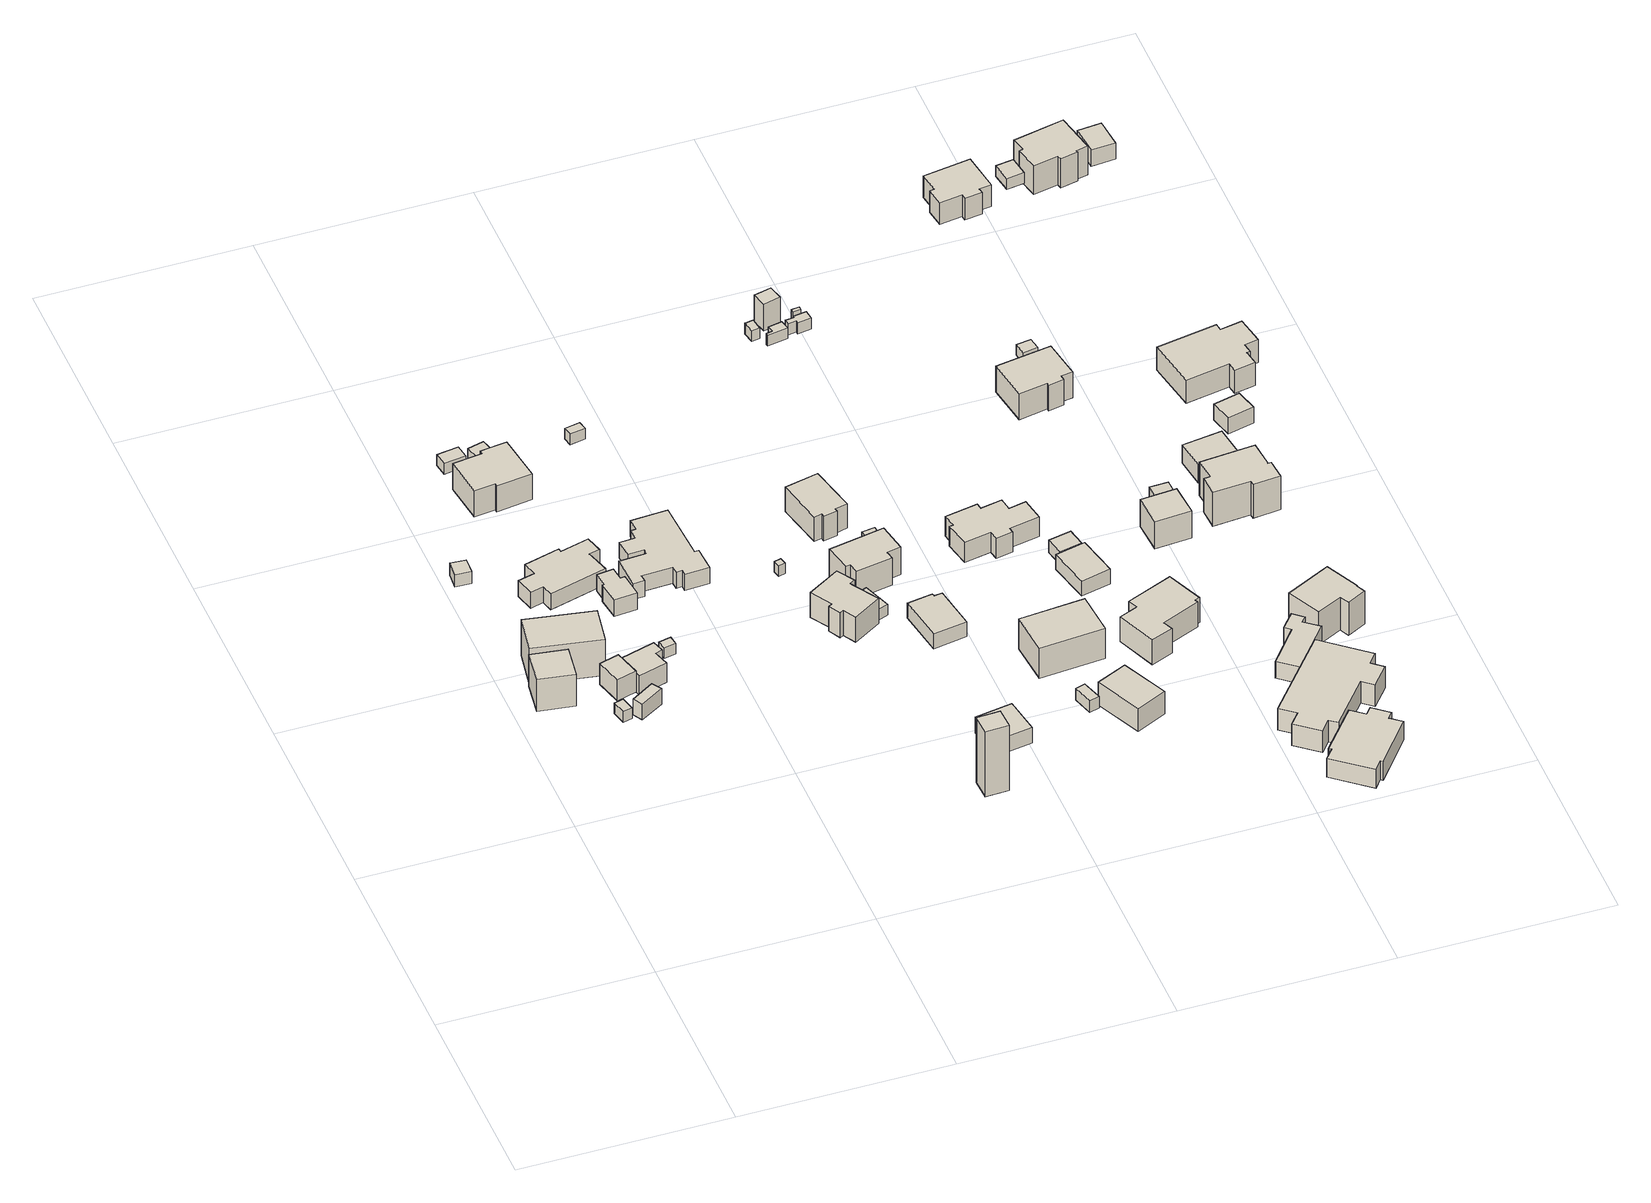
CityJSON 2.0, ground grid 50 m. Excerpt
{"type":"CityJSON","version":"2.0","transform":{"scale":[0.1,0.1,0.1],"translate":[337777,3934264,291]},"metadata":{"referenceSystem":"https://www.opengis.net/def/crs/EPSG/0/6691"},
"CityObjects":{
"building1":{"type":"Building","attributes":{"usage":"411","measuredHeight":9.9,"storeysAboveGround":2,"BuildingIDAttribute.prefecture":"14","BuildingIDAttribute.city":"14151","BuildingDetailAttribute.totalFloorArea":99.62,"BuildingDetailAttribute.buildingFootprintArea":49.81,"BuildingDetailAttribute.buildingStructureType":"601","BuildingDetailAttribute.buildingStructureOrgType":"1","BuildingDetailAttribute.orgUsage":"10","BuildingDetailAttribute.surveyYear":2015,"BuildingLandSlideRiskAttribute.description":"1","BuildingLandSlideRiskAttribute.areaType":"1"},"geometry":[{"type":"Solid","lod":"1","boundaries":[[[[0,1,2,3]],[[2,4,5,3]],[[1,6,4,2]],[[0,7,6,1]],[[3,5,7,0]],[[4,6,7,5]]]]}]},
"building2":{"type":"Building","attributes":{"usage":"411","measuredHeight":3.6,"storeysAboveGround":1,"BuildingIDAttribute.prefecture":"14","BuildingIDAttribute.city":"14151","BuildingDetailAttribute.totalFloorArea":12.32,"BuildingDetailAttribute.buildingFootprintArea":12.32,"BuildingDetailAttribute.buildingStructureType":"601","BuildingDetailAttribute.buildingStructureOrgType":"1","BuildingDetailAttribute.orgUsage":"10","BuildingDetailAttribute.surveyYear":2015},"geometry":[{"type":"Solid","lod":"1","boundaries":[[[[8,9,10,11]],[[10,12,13,11]],[[9,14,12,10]],[[8,15,14,9]],[[11,13,15,8]],[[12,14,15,13]]]]}]},
"building3":{"type":"Building","attributes":{"usage":"431","measuredHeight":10.9,"storeysAboveGround":1,"BuildingIDAttribute.prefecture":"14","BuildingIDAttribute.city":"14151","BuildingDetailAttribute.totalFloorArea":124.18,"BuildingDetailAttribute.buildingFootprintArea":124.18,"BuildingDetailAttribute.buildingStructureType":"610","BuildingDetailAttribute.buildingStructureOrgType":"2","BuildingDetailAttribute.orgUsage":"143","BuildingDetailAttribute.surveyYear":2015,"BuildingLandSlideRiskAttribute.description":"1","BuildingLandSlideRiskAttribute.areaType":"1"},"geometry":[{"type":"Solid","lod":"1","boundaries":[[[[16,17,18,19]],[[18,20,21,19]],[[17,22,20,18]],[[16,23,22,17]],[[19,21,23,16]],[[20,22,23,21]]]]}]},
"building4":{"type":"Building","attributes":{"BuildingIDAttribute.prefecture":"14","BuildingIDAttribute.city":"14151","BuildingDetailAttribute.surveyYear":2015,"BuildingLandSlideRiskAttribute.description":"1","BuildingLandSlideRiskAttribute.areaType":"1"},"geometry":[{"type":"Solid","lod":"1","boundaries":[[[[24,25,26,27]],[[26,28,29,27]],[[25,30,28,26]],[[24,31,30,25]],[[27,29,31,24]],[[28,30,31,29]]]]}]},
"building5":{"type":"Building","attributes":{"usage":"411","measuredHeight":6.7,"storeysAboveGround":2,"BuildingIDAttribute.prefecture":"14","BuildingIDAttribute.city":"14151","BuildingDetailAttribute.totalFloorArea":44.95,"BuildingDetailAttribute.buildingFootprintArea":22.48,"BuildingDetailAttribute.buildingStructureType":"601","BuildingDetailAttribute.buildingStructureOrgType":"1","BuildingDetailAttribute.orgUsage":"10","BuildingDetailAttribute.surveyYear":2015,"BuildingLandSlideRiskAttribute.description":"1","BuildingLandSlideRiskAttribute.areaType":"1"},"geometry":[{"type":"Solid","lod":"1","boundaries":[[[[32,33,34,35]],[[34,36,37,35]],[[33,38,36,34]],[[32,39,38,33]],[[35,37,39,32]],[[36,38,39,37]]]]}]},
"building6":{"type":"Building","attributes":{"usage":"411","measuredHeight":4.5,"storeysAboveGround":2,"BuildingIDAttribute.prefecture":"14","BuildingIDAttribute.city":"14151","BuildingDetailAttribute.totalFloorArea":28.29,"BuildingDetailAttribute.buildingFootprintArea":14.14,"BuildingDetailAttribute.buildingStructureType":"601","BuildingDetailAttribute.buildingStructureOrgType":"1","BuildingDetailAttribute.orgUsage":"10","BuildingDetailAttribute.surveyYear":2015,"BuildingLandSlideRiskAttribute.description":"1","BuildingLandSlideRiskAttribute.areaType":"1"},"geometry":[{"type":"Solid","lod":"1","boundaries":[[[[40,41,42,43]],[[42,44,45,43]],[[41,46,44,42]],[[40,47,46,41]],[[43,45,47,40]],[[44,46,47,45]]]]}]},
"building7":{"type":"Building","attributes":{"usage":"411","measuredHeight":6.3,"storeysAboveGround":2,"BuildingIDAttribute.prefecture":"14","BuildingIDAttribute.city":"14151","BuildingDetailAttribute.totalFloorArea":76.81,"BuildingDetailAttribute.buildingFootprintArea":38.41,"BuildingDetailAttribute.buildingStructureType":"601","BuildingDetailAttribute.buildingStructureOrgType":"1","BuildingDetailAttribute.orgUsage":"10","BuildingDetailAttribute.surveyYear":2015,"BuildingLandSlideRiskAttribute.description":"1","BuildingLandSlideRiskAttribute.areaType":"1"},"geometry":[{"type":"Solid","lod":"1","boundaries":[[[[48,49,50,51,52,53]],[[52,54,55,53]],[[51,56,54,52]],[[50,57,56,51]],[[49,58,57,50]],[[48,59,58,49]],[[53,55,59,48]],[[54,56,57,58,59,55]]]]}]},
"building8":{"type":"Building","attributes":{"usage":"411","measuredHeight":6.4,"storeysAboveGround":1,"BuildingIDAttribute.prefecture":"14","BuildingIDAttribute.city":"14151","BuildingDetailAttribute.totalFloorArea":138.46,"BuildingDetailAttribute.buildingFootprintArea":138.46,"BuildingDetailAttribute.buildingStructureType":"601","BuildingDetailAttribute.buildingStructureOrgType":"1","BuildingDetailAttribute.orgUsage":"10","BuildingDetailAttribute.surveyYear":2015,"BuildingLandSlideRiskAttribute.description":"1","BuildingLandSlideRiskAttribute.areaType":"1"},"geometry":[{"type":"Solid","lod":"1","boundaries":[[[[60,61,62,63,64,65,66,67,68,69,70,71]],[[70,72,73,71]],[[69,74,72,70]],[[68,75,74,69]],[[67,76,75,68]],[[66,77,76,67]],[[65,78,77,66]],[[64,79,78,65]],[[63,80,79,64]],[[62,81,80,63]],[[61,82,81,62]],[[60,83,82,61]],[[71,73,83,60]],[[72,74,75,76,77,78,79,80,81,82,83,73]]]]}]},
"building9":{"type":"Building","attributes":{"BuildingIDAttribute.prefecture":"14","BuildingIDAttribute.city":"14151","BuildingDetailAttribute.surveyYear":2015,"BuildingLandSlideRiskAttribute.description":"1","BuildingLandSlideRiskAttribute.areaType":"1"},"geometry":[{"type":"Solid","lod":"1","boundaries":[[[[84,85,86,87]],[[86,88,89,87]],[[85,90,88,86]],[[84,91,90,85]],[[87,89,91,84]],[[88,90,91,89]]]]}]},
"building10":{"type":"Building","attributes":{"usage":"411","measuredHeight":8.3,"storeysAboveGround":2,"BuildingIDAttribute.prefecture":"14","BuildingIDAttribute.city":"14151","BuildingDetailAttribute.totalFloorArea":247.91,"BuildingDetailAttribute.buildingFootprintArea":123.96,"BuildingDetailAttribute.buildingStructureType":"601","BuildingDetailAttribute.buildingStructureOrgType":"1","BuildingDetailAttribute.orgUsage":"10","BuildingDetailAttribute.surveyYear":2015,"BuildingLandSlideRiskAttribute.description":"1","BuildingLandSlideRiskAttribute.areaType":"1"},"geometry":[{"type":"Solid","lod":"1","boundaries":[[[[92,93,94,95,96,97,98,99]],[[98,100,101,99]],[[97,102,100,98]],[[96,103,102,97]],[[95,104,103,96]],[[94,105,104,95]],[[93,106,105,94]],[[92,107,106,93]],[[99,101,107,92]],[[100,102,103,104,105,106,107,101]]]]}]},
"building11":{"type":"Building","attributes":{"BuildingIDAttribute.prefecture":"14","BuildingIDAttribute.city":"14151","BuildingDetailAttribute.surveyYear":2015,"BuildingLandSlideRiskAttribute.description":"1","BuildingLandSlideRiskAttribute.areaType":"1"},"geometry":[{"type":"Solid","lod":"1","boundaries":[[[[108,109,110,111]],[[110,112,113,111]],[[109,114,112,110]],[[108,115,114,109]],[[111,113,115,108]],[[112,114,115,113]]]]}]},
"building12":{"type":"Building","attributes":{"usage":"411","measuredHeight":5.6,"storeysAboveGround":1,"BuildingIDAttribute.prefecture":"14","BuildingIDAttribute.city":"14151","BuildingDetailAttribute.totalFloorArea":35.59,"BuildingDetailAttribute.buildingFootprintArea":35.59,"BuildingDetailAttribute.buildingStructureType":"601","BuildingDetailAttribute.buildingStructureOrgType":"1","BuildingDetailAttribute.orgUsage":"10","BuildingDetailAttribute.surveyYear":2015,"BuildingLandSlideRiskAttribute.description":"1","BuildingLandSlideRiskAttribute.areaType":"1"},"geometry":[{"type":"Solid","lod":"1","boundaries":[[[[116,117,118,119,120,121,122,123]],[[122,124,125,123]],[[121,126,124,122]],[[120,127,126,121]],[[119,128,127,120]],[[118,129,128,119]],[[117,130,129,118]],[[116,131,130,117]],[[123,125,131,116]],[[124,126,127,128,129,130,131,125]]]]}]},
"building13":{"type":"Building","attributes":{"BuildingIDAttribute.prefecture":"14","BuildingIDAttribute.city":"14151","BuildingDetailAttribute.surveyYear":2015,"BuildingLandSlideRiskAttribute.description":"1","BuildingLandSlideRiskAttribute.areaType":"1"},"geometry":[{"type":"Solid","lod":"1","boundaries":[[[[132,133,134,135]],[[134,136,137,135]],[[133,138,136,134]],[[132,139,138,133]],[[135,137,139,132]],[[136,138,139,137]]]]}]},
"building14":{"type":"Building","attributes":{"usage":"411","measuredHeight":8.1,"storeysAboveGround":2,"BuildingIDAttribute.prefecture":"14","BuildingIDAttribute.city":"14151","BuildingDetailAttribute.totalFloorArea":351.21,"BuildingDetailAttribute.buildingFootprintArea":175.61,"BuildingDetailAttribute.buildingStructureType":"601","BuildingDetailAttribute.buildingStructureOrgType":"1","BuildingDetailAttribute.orgUsage":"10","BuildingDetailAttribute.surveyYear":2015,"BuildingLandSlideRiskAttribute.description":"1","BuildingLandSlideRiskAttribute.areaType":"1"},"geometry":[{"type":"Solid","lod":"1","boundaries":[[[[140,141,142,143,144,145,146,147,148,149,150,151,152,153,154,155,156,157,158,159]],[[158,160,161,159]],[[157,162,160,158]],[[156,163,162,157]],[[155,164,163,156]],[[154,165,164,155]],[[153,166,165,154]],[[152,167,166,153]],[[151,168,167,152]],[[150,169,168,151]],[[149,170,169,150]],[[148,171,170,149]],[[147,172,171,148]],[[146,173,172,147]],[[145,174,173,146]],[[144,175,174,145]],[[143,176,175,144]],[[142,177,176,143]],[[141,178,177,142]],[[140,179,178,141]],[[159,161,179,140]],[[160,162,163,164,165,166,167,168,169,170,171,172,173,174,175,176,177,178,179,161]]]]}]},
"building15":{"type":"Building","attributes":{"BuildingIDAttribute.prefecture":"14","BuildingIDAttribute.city":"14151","BuildingDetailAttribute.surveyYear":2015,"BuildingLandSlideRiskAttribute.description":"1","BuildingLandSlideRiskAttribute.areaType":"1"},"geometry":[{"type":"Solid","lod":"1","boundaries":[[[[180,181,182,183]],[[182,184,185,183]],[[181,186,184,182]],[[180,187,186,181]],[[183,185,187,180]],[[184,186,187,185]]]]}]},
"building16":{"type":"Building","attributes":{"measuredHeight":18.9,"BuildingIDAttribute.prefecture":"14","BuildingIDAttribute.city":"14151","BuildingDetailAttribute.surveyYear":2015,"BuildingRiverFloodingRiskAttribute.description":"4","BuildingRiverFloodingRiskAttribute.rankOrg":"2","BuildingRiverFloodingRiskAttribute.depth":0.651,"BuildingRiverFloodingRiskAttribute.adminType":"2","BuildingRiverFloodingRiskAttribute.scale":"2","BuildingLandSlideRiskAttribute.description":"1","BuildingLandSlideRiskAttribute.areaType":"1"},"geometry":[{"type":"Solid","lod":"1","boundaries":[[[[188,189,190,191]],[[190,192,193,191]],[[189,194,192,190]],[[188,195,194,189]],[[191,193,195,188]],[[192,194,195,193]]]]}]},
"building17":{"type":"Building","attributes":{"BuildingIDAttribute.prefecture":"14","BuildingIDAttribute.city":"14151","BuildingDetailAttribute.surveyYear":2015,"BuildingLandSlideRiskAttribute.description":"1","BuildingLandSlideRiskAttribute.areaType":"1"},"geometry":[{"type":"Solid","lod":"1","boundaries":[[[[196,197,198,199]],[[198,200,201,199]],[[197,202,200,198]],[[196,203,202,197]],[[199,201,203,196]],[[200,202,203,201]]]]}]},
"building18":{"type":"Building","attributes":{"usage":"441","measuredHeight":7.5,"storeysAboveGround":1,"BuildingIDAttribute.prefecture":"14","BuildingIDAttribute.city":"14151","BuildingDetailAttribute.totalFloorArea":86.2,"BuildingDetailAttribute.buildingFootprintArea":86.2,"BuildingDetailAttribute.buildingStructureType":"610","BuildingDetailAttribute.buildingStructureOrgType":"2","BuildingDetailAttribute.orgUsage":"180","BuildingDetailAttribute.surveyYear":2015,"BuildingRiverFloodingRiskAttribute.description":"4","BuildingRiverFloodingRiskAttribute.rankOrg":"1","BuildingRiverFloodingRiskAttribute.depth":0.068,"BuildingRiverFloodingRiskAttribute.adminType":"2","BuildingRiverFloodingRiskAttribute.scale":"2","BuildingLandSlideRiskAttribute.description":"1","BuildingLandSlideRiskAttribute.areaType":"1"},"geometry":[{"type":"Solid","lod":"1","boundaries":[[[[204,205,206,207,208,209,210,211,212,213]],[[212,214,215,213]],[[211,216,214,212]],[[210,217,216,211]],[[209,218,217,210]],[[208,219,218,209]],[[207,220,219,208]],[[206,221,220,207]],[[205,222,221,206]],[[204,223,222,205]],[[213,215,223,204]],[[214,216,217,218,219,220,221,222,223,215]]]]}]},
"building19":{"type":"Building","attributes":{"measuredHeight":12.8,"BuildingIDAttribute.prefecture":"14","BuildingIDAttribute.city":"14151","BuildingDetailAttribute.surveyYear":2015,"BuildingRiverFloodingRiskAttribute.description":"4","BuildingRiverFloodingRiskAttribute.rankOrg":"1","BuildingRiverFloodingRiskAttribute.depth":0.087,"BuildingRiverFloodingRiskAttribute.adminType":"2","BuildingRiverFloodingRiskAttribute.scale":"2","BuildingLandSlideRiskAttribute.description":"1","BuildingLandSlideRiskAttribute.areaType":"1"},"geometry":[{"type":"Solid","lod":"1","boundaries":[[[[224,225,226,227]],[[226,228,229,227]],[[225,230,228,226]],[[224,231,230,225]],[[227,229,231,224]],[[228,230,231,229]]]]}]},
"building20":{"type":"Building","attributes":{"usage":"441","storeysAboveGround":1,"BuildingIDAttribute.prefecture":"14","BuildingIDAttribute.city":"14151","BuildingDetailAttribute.totalFloorArea":13.35,"BuildingDetailAttribute.buildingFootprintArea":13.35,"BuildingDetailAttribute.buildingStructureType":"610","BuildingDetailAttribute.buildingStructureOrgType":"2","BuildingDetailAttribute.orgUsage":"180","BuildingDetailAttribute.surveyYear":2015,"BuildingRiverFloodingRiskAttribute.description":"4","BuildingRiverFloodingRiskAttribute.rankOrg":"1","BuildingRiverFloodingRiskAttribute.depth":0.032,"BuildingRiverFloodingRiskAttribute.adminType":"2","BuildingRiverFloodingRiskAttribute.scale":"2","BuildingLandSlideRiskAttribute.description":"1","BuildingLandSlideRiskAttribute.areaType":"1"},"geometry":[{"type":"Solid","lod":"1","boundaries":[[[[232,233,234,235]],[[234,236,237,235]],[[233,238,236,234]],[[232,239,238,233]],[[235,237,239,232]],[[236,238,239,237]]]]}]},
"building21":{"type":"Building","attributes":{"usage":"411","measuredHeight":9.2,"storeysAboveGround":2,"BuildingIDAttribute.prefecture":"14","BuildingIDAttribute.city":"14151","BuildingDetailAttribute.totalFloorArea":159.06,"BuildingDetailAttribute.buildingFootprintArea":79.53,"BuildingDetailAttribute.buildingStructureType":"601","BuildingDetailAttribute.buildingStructureOrgType":"1","BuildingDetailAttribute.orgUsage":"10","BuildingDetailAttribute.surveyYear":2015,"BuildingLandSlideRiskAttribute.description":"1","BuildingLandSlideRiskAttribute.areaType":"1"},"geometry":[{"type":"Solid","lod":"1","boundaries":[[[[240,241,242,243,244,245,246,247]],[[246,248,249,247]],[[245,250,248,246]],[[244,251,250,245]],[[243,252,251,244]],[[242,253,252,243]],[[241,254,253,242]],[[240,255,254,241]],[[247,249,255,240]],[[248,250,251,252,253,254,255,249]]]]}]},
"building22":{"type":"Building","attributes":{"usage":"411","measuredHeight":8.3,"storeysAboveGround":2,"BuildingIDAttribute.prefecture":"14","BuildingIDAttribute.city":"14151","BuildingDetailAttribute.totalFloorArea":137.43,"BuildingDetailAttribute.buildingFootprintArea":68.72,"BuildingDetailAttribute.buildingStructureType":"601","BuildingDetailAttribute.buildingStructureOrgType":"1","BuildingDetailAttribute.orgUsage":"10","BuildingDetailAttribute.surveyYear":2015},"geometry":[{"type":"Solid","lod":"1","boundaries":[[[[256,257,258,259,260,261,262,263]],[[262,264,265,263]],[[261,266,264,262]],[[260,267,266,261]],[[259,268,267,260]],[[258,269,268,259]],[[257,270,269,258]],[[256,271,270,257]],[[263,265,271,256]],[[264,266,267,268,269,270,271,265]]]]}]},
"building23":{"type":"Building","attributes":{"usage":"441","measuredHeight":4.8,"storeysAboveGround":1,"BuildingIDAttribute.prefecture":"14","BuildingIDAttribute.city":"14151","BuildingDetailAttribute.totalFloorArea":74.76,"BuildingDetailAttribute.buildingFootprintArea":74.76,"BuildingDetailAttribute.buildingStructureType":"601","BuildingDetailAttribute.buildingStructureOrgType":"1","BuildingDetailAttribute.orgUsage":"180","BuildingDetailAttribute.surveyYear":2015,"BuildingRiverFloodingRiskAttribute.description":"4","BuildingRiverFloodingRiskAttribute.rankOrg":"1","BuildingRiverFloodingRiskAttribute.depth":0.116,"BuildingRiverFloodingRiskAttribute.adminType":"2","BuildingRiverFloodingRiskAttribute.scale":"2","BuildingLandSlideRiskAttribute.description":"1","BuildingLandSlideRiskAttribute.areaType":"1"},"geometry":[{"type":"Solid","lod":"1","boundaries":[[[[272,273,274,275,276,277]],[[276,278,279,277]],[[275,280,278,276]],[[274,281,280,275]],[[273,282,281,274]],[[272,283,282,273]],[[277,279,283,272]],[[278,280,281,282,283,279]]]]}]},
"building24":{"type":"Building","attributes":{"measuredHeight":4.3,"BuildingIDAttribute.prefecture":"14","BuildingIDAttribute.city":"14151","BuildingDetailAttribute.surveyYear":2015},"geometry":[{"type":"Solid","lod":"1","boundaries":[[[[284,285,286,287]],[[286,288,289,287]],[[285,290,288,286]],[[284,291,290,285]],[[287,289,291,284]],[[288,290,291,289]]]]}]},
"building25":{"type":"Building","attributes":{"measuredHeight":3.9,"BuildingIDAttribute.prefecture":"14","BuildingIDAttribute.city":"14151","BuildingDetailAttribute.surveyYear":2015,"BuildingRiverFloodingRiskAttribute.description":"4","BuildingRiverFloodingRiskAttribute.rankOrg":"1","BuildingRiverFloodingRiskAttribute.depth":0.324,"BuildingRiverFloodingRiskAttribute.adminType":"2","BuildingRiverFloodingRiskAttribute.scale":"2"},"geometry":[{"type":"Solid","lod":"1","boundaries":[[[[292,293,294,295]],[[294,296,297,295]],[[293,298,296,294]],[[292,299,298,293]],[[295,297,299,292]],[[296,298,299,297]]]]}]},
"building26":{"type":"Building","attributes":{"usage":"411","measuredHeight":9.4,"storeysAboveGround":2,"BuildingIDAttribute.prefecture":"14","BuildingIDAttribute.city":"14151","BuildingDetailAttribute.totalFloorArea":229.27,"BuildingDetailAttribute.buildingFootprintArea":114.64,"BuildingDetailAttribute.buildingStructureType":"601","BuildingDetailAttribute.buildingStructureOrgType":"1","BuildingDetailAttribute.orgUsage":"10","BuildingDetailAttribute.surveyYear":2015,"BuildingRiverFloodingRiskAttribute.description":"4","BuildingRiverFloodingRiskAttribute.rankOrg":"1","BuildingRiverFloodingRiskAttribute.depth":0.323,"BuildingRiverFloodingRiskAttribute.adminType":"2","BuildingRiverFloodingRiskAttribute.scale":"2","BuildingLandSlideRiskAttribute.description":"1","BuildingLandSlideRiskAttribute.areaType":"1"},"geometry":[{"type":"Solid","lod":"1","boundaries":[[[[300,301,302,303]],[[302,304,305,303]],[[301,306,304,302]],[[300,307,306,301]],[[303,305,307,300]],[[304,306,307,305]]]]}]},
"building27":{"type":"Building","attributes":{"usage":"411","measuredHeight":7.6,"storeysAboveGround":1,"BuildingIDAttribute.prefecture":"14","BuildingIDAttribute.city":"14151","BuildingDetailAttribute.totalFloorArea":80.97,"BuildingDetailAttribute.buildingFootprintArea":80.97,"BuildingDetailAttribute.buildingStructureType":"601","BuildingDetailAttribute.buildingStructureOrgType":"1","BuildingDetailAttribute.orgUsage":"10","BuildingDetailAttribute.surveyYear":2015,"BuildingRiverFloodingRiskAttribute.description":"4","BuildingRiverFloodingRiskAttribute.rankOrg":"1","BuildingRiverFloodingRiskAttribute.depth":0.191,"BuildingRiverFloodingRiskAttribute.adminType":"2","BuildingRiverFloodingRiskAttribute.scale":"2"},"geometry":[{"type":"Solid","lod":"1","boundaries":[[[[308,309,310,311]],[[310,312,313,311]],[[309,314,312,310]],[[308,315,314,309]],[[311,313,315,308]],[[312,314,315,313]]]]}]},
"building28":{"type":"Building","attributes":{"measuredHeight":7.7,"BuildingIDAttribute.prefecture":"14","BuildingIDAttribute.city":"14151","BuildingDetailAttribute.surveyYear":2015},"geometry":[{"type":"Solid","lod":"1","boundaries":[[[[316,317,318,319]],[[318,320,321,319]],[[317,322,320,318]],[[316,323,322,317]],[[319,321,323,316]],[[320,322,323,321]]]]}]},
"building29":{"type":"Building","attributes":{"BuildingIDAttribute.prefecture":"14","BuildingIDAttribute.city":"14151","BuildingDetailAttribute.surveyYear":2015},"geometry":[{"type":"Solid","lod":"1","boundaries":[[[[324,325,326,327,328,329]],[[328,330,331,329]],[[327,332,330,328]],[[326,333,332,327]],[[325,334,333,326]],[[324,335,334,325]],[[329,331,335,324]],[[330,332,333,334,335,331]]]]}]},
"building30":{"type":"Building","attributes":{"usage":"411","measuredHeight":8.5,"storeysAboveGround":1,"BuildingIDAttribute.prefecture":"14","BuildingIDAttribute.city":"14151","BuildingDetailAttribute.totalFloorArea":130.16,"BuildingDetailAttribute.buildingFootprintArea":130.16,"BuildingDetailAttribute.buildingStructureType":"601","BuildingDetailAttribute.buildingStructureOrgType":"1","BuildingDetailAttribute.orgUsage":"10","BuildingDetailAttribute.surveyYear":2015},"geometry":[{"type":"Solid","lod":"1","boundaries":[[[[336,337,338,339,340,341,342,343,344,345,346,347,348,349]],[[348,350,351,349]],[[347,352,350,348]],[[346,353,352,347]],[[345,354,353,346]],[[344,355,354,345]],[[343,356,355,344]],[[342,357,356,343]],[[341,358,357,342]],[[340,359,358,341]],[[339,360,359,340]],[[338,361,360,339]],[[337,362,361,338]],[[336,363,362,337]],[[349,351,363,336]],[[350,352,353,354,355,356,357,358,359,360,361,362,363,351]]]]}]},
"building31":{"type":"Building","attributes":{"measuredHeight":15.8,"BuildingIDAttribute.prefecture":"14","BuildingIDAttribute.city":"14151","BuildingDetailAttribute.surveyYear":2015},"geometry":[{"type":"Solid","lod":"1","boundaries":[[[[364,365,366,367]],[[366,368,369,367]],[[365,370,368,366]],[[364,371,370,365]],[[367,369,371,364]],[[368,370,371,369]]]]}]},
"building32":{"type":"Building","attributes":{"measuredHeight":3.2,"BuildingIDAttribute.prefecture":"14","BuildingIDAttribute.city":"14151","BuildingDetailAttribute.surveyYear":2015},"geometry":[{"type":"Solid","lod":"1","boundaries":[[[[372,373,374,375,376,377,378,379]],[[378,380,381,379]],[[377,382,380,378]],[[376,383,382,377]],[[375,384,383,376]],[[374,385,384,375]],[[373,386,385,374]],[[372,387,386,373]],[[379,381,387,372]],[[380,382,383,384,385,386,387,381]]]]}]},
"building33":{"type":"Building","attributes":{"BuildingIDAttribute.prefecture":"14","BuildingIDAttribute.city":"14151","BuildingDetailAttribute.surveyYear":2015},"geometry":[{"type":"Solid","lod":"1","boundaries":[[[[388,389,390,391]],[[390,392,393,391]],[[389,394,392,390]],[[388,395,394,389]],[[391,393,395,388]],[[392,394,395,393]]]]}]},
"building34":{"type":"Building","attributes":{"usage":"411","measuredHeight":4.7,"storeysAboveGround":1,"BuildingIDAttribute.prefecture":"14","BuildingIDAttribute.city":"14151","BuildingDetailAttribute.totalFloorArea":59.78,"BuildingDetailAttribute.buildingFootprintArea":59.78,"BuildingDetailAttribute.buildingStructureType":"601","BuildingDetailAttribute.buildingStructureOrgType":"1","BuildingDetailAttribute.orgUsage":"10","BuildingDetailAttribute.surveyYear":2015,"BuildingRiverFloodingRiskAttribute.description":"4","BuildingRiverFloodingRiskAttribute.rankOrg":"1","BuildingRiverFloodingRiskAttribute.depth":0.028,"BuildingRiverFloodingRiskAttribute.adminType":"2","BuildingRiverFloodingRiskAttribute.scale":"2"},"geometry":[{"type":"Solid","lod":"1","boundaries":[[[[396,397,398,399]],[[398,400,401,399]],[[397,402,400,398]],[[396,403,402,397]],[[399,401,403,396]],[[400,402,403,401]]]]}]},
"building35":{"type":"Building","attributes":{"measuredHeight":3.8,"BuildingIDAttribute.prefecture":"14","BuildingIDAttribute.city":"14151","BuildingDetailAttribute.surveyYear":2015},"geometry":[{"type":"Solid","lod":"1","boundaries":[[[[404,405,406,407]],[[406,408,409,407]],[[405,410,408,406]],[[404,411,410,405]],[[407,409,411,404]],[[408,410,411,409]]]]}]},
"building36":{"type":"Building","attributes":{"usage":"411","measuredHeight":8.7,"storeysAboveGround":2,"BuildingIDAttribute.prefecture":"14","BuildingIDAttribute.city":"14151","BuildingDetailAttribute.totalFloorArea":238.21,"BuildingDetailAttribute.buildingFootprintArea":119.1,"BuildingDetailAttribute.buildingStructureType":"601","BuildingDetailAttribute.buildingStructureOrgType":"1","BuildingDetailAttribute.orgUsage":"10","BuildingDetailAttribute.surveyYear":2015,"BuildingRiverFloodingRiskAttribute.description":"4","BuildingRiverFloodingRiskAttribute.rankOrg":"1","BuildingRiverFloodingRiskAttribute.depth":0.073,"BuildingRiverFloodingRiskAttribute.adminType":"2","BuildingRiverFloodingRiskAttribute.scale":"2"},"geometry":[{"type":"Solid","lod":"1","boundaries":[[[[412,413,414,415,416,417,418,419,420,421]],[[420,422,423,421]],[[419,424,422,420]],[[418,425,424,419]],[[417,426,425,418]],[[416,427,426,417]],[[415,428,427,416]],[[414,429,428,415]],[[413,430,429,414]],[[412,431,430,413]],[[421,423,431,412]],[[422,424,425,426,427,428,429,430,431,423]]]]}]},
"building37":{"type":"Building","attributes":{"usage":"422","measuredHeight":8.9,"storeysAboveGround":1,"BuildingIDAttribute.prefecture":"14","BuildingIDAttribute.city":"14151","BuildingDetailAttribute.totalFloorArea":162.85,"BuildingDetailAttribute.buildingFootprintArea":162.85,"BuildingDetailAttribute.buildingStructureType":"601","BuildingDetailAttribute.buildingStructureOrgType":"1","BuildingDetailAttribute.orgUsage":"138","BuildingDetailAttribute.surveyYear":2015},"geometry":[{"type":"Solid","lod":"1","boundaries":[[[[432,433,434,435,436,437,438,439,440,441,442,443]],[[442,444,445,443]],[[441,446,444,442]],[[440,447,446,441]],[[439,448,447,440]],[[438,449,448,439]],[[437,450,449,438]],[[436,451,450,437]],[[435,452,451,436]],[[434,453,452,435]],[[433,454,453,434]],[[432,455,454,433]],[[443,445,455,432]],[[444,446,447,448,449,450,451,452,453,454,455,445]]]]}]},
"building38":{"type":"Building","attributes":{"usage":"422","measuredHeight":8.3,"storeysAboveGround":1,"BuildingIDAttribute.prefecture":"14","BuildingIDAttribute.city":"14151","BuildingDetailAttribute.totalFloorArea":251.79,"BuildingDetailAttribute.buildingFootprintArea":251.79,"BuildingDetailAttribute.buildingStructureType":"601","BuildingDetailAttribute.buildingStructureOrgType":"1","BuildingDetailAttribute.orgUsage":"138","BuildingDetailAttribute.surveyYear":2015},"geometry":[{"type":"Solid","lod":"1","boundaries":[[[[456,457,458,459,460,461,462,463,464,465,466,467]],[[466,468,469,467]],[[465,470,468,466]],[[464,471,470,465]],[[463,472,471,464]],[[462,473,472,463]],[[461,474,473,462]],[[460,475,474,461]],[[459,476,475,460]],[[458,477,476,459]],[[457,478,477,458]],[[456,479,478,457]],[[467,469,479,456]],[[468,470,471,472,473,474,475,476,477,478,479,469]]]]}]},
"building39":{"type":"Building","attributes":{"usage":"422","measuredHeight":5.2,"storeysAboveGround":1,"BuildingIDAttribute.prefecture":"14","BuildingIDAttribute.city":"14151","BuildingDetailAttribute.totalFloorArea":29.7,"BuildingDetailAttribute.buildingFootprintArea":29.7,"BuildingDetailAttribute.buildingStructureType":"601","BuildingDetailAttribute.buildingStructureOrgType":"1","BuildingDetailAttribute.orgUsage":"138","BuildingDetailAttribute.surveyYear":2015},"geometry":[{"type":"Solid","lod":"1","boundaries":[[[[480,481,482,483,484,485,486,487]],[[486,488,489,487]],[[485,490,488,486]],[[484,491,490,485]],[[483,492,491,484]],[[482,493,492,483]],[[481,494,493,482]],[[480,495,494,481]],[[487,489,495,480]],[[488,490,491,492,493,494,495,489]]]]}]},
"building40":{"type":"Building","attributes":{"usage":"411","measuredHeight":8.4,"storeysAboveGround":2,"BuildingIDAttribute.prefecture":"14","BuildingIDAttribute.city":"14151","BuildingDetailAttribute.totalFloorArea":94.67,"BuildingDetailAttribute.buildingFootprintArea":47.33,"BuildingDetailAttribute.buildingStructureType":"610","BuildingDetailAttribute.buildingStructureOrgType":"2","BuildingDetailAttribute.orgUsage":"10","BuildingDetailAttribute.surveyYear":2015},"geometry":[{"type":"Solid","lod":"1","boundaries":[[[[496,497,498,499]],[[498,500,501,499]],[[497,502,500,498]],[[496,503,502,497]],[[499,501,503,496]],[[500,502,503,501]]]]}]},
"building41":{"type":"Building","attributes":{"usage":"411","measuredHeight":9.2,"storeysAboveGround":2,"BuildingIDAttribute.prefecture":"14","BuildingIDAttribute.city":"14151","BuildingDetailAttribute.totalFloorArea":193.81,"BuildingDetailAttribute.buildingFootprintArea":96.91,"BuildingDetailAttribute.buildingStructureType":"601","BuildingDetailAttribute.buildingStructureOrgType":"1","BuildingDetailAttribute.orgUsage":"10","BuildingDetailAttribute.surveyYear":2015},"geometry":[{"type":"Solid","lod":"1","boundaries":[[[[504,505,506,507,508,509,510,511]],[[510,512,513,511]],[[509,514,512,510]],[[508,515,514,509]],[[507,516,515,508]],[[506,517,516,507]],[[505,518,517,506]],[[504,519,518,505]],[[511,513,519,504]],[[512,514,515,516,517,518,519,513]]]]}]},
"building42":{"type":"Building","attributes":{"measuredHeight":5.5,"BuildingIDAttribute.prefecture":"14","BuildingIDAttribute.city":"14151","BuildingDetailAttribute.surveyYear":2015},"geometry":[{"type":"Solid","lod":"1","boundaries":[[[[520,521,522,523]],[[522,524,525,523]],[[521,526,524,522]],[[520,527,526,521]],[[523,525,527,520]],[[524,526,527,525]]]]}]},
"building43":{"type":"Building","attributes":{"BuildingIDAttribute.prefecture":"14","BuildingIDAttribute.city":"14151","BuildingDetailAttribute.surveyYear":2015},"geometry":[{"type":"Solid","lod":"1","boundaries":[[[[528,529,530,531]],[[530,532,533,531]],[[529,534,532,530]],[[528,535,534,529]],[[531,533,535,528]],[[532,534,535,533]]]]}]},
"building44":{"type":"Building","attributes":{"usage":"411","measuredHeight":10.6,"storeysAboveGround":2,"BuildingIDAttribute.prefecture":"14","BuildingIDAttribute.city":"14151","BuildingDetailAttribute.totalFloorArea":176.78,"BuildingDetailAttribute.buildingFootprintArea":88.39,"BuildingDetailAttribute.buildingStructureType":"601","BuildingDetailAttribute.buildingStructureOrgType":"1","BuildingDetailAttribute.orgUsage":"10","BuildingDetailAttribute.surveyYear":2015},"geometry":[{"type":"Solid","lod":"1","boundaries":[[[[536,537,538,539,540,541,542,543]],[[542,544,545,543]],[[541,546,544,542]],[[540,547,546,541]],[[539,548,547,540]],[[538,549,548,539]],[[537,550,549,538]],[[536,551,550,537]],[[543,545,551,536]],[[544,546,547,548,549,550,551,545]]]]}]},
"building45":{"type":"Building","attributes":{"usage":"411","measuredHeight":10.8,"storeysAboveGround":2,"BuildingIDAttribute.prefecture":"14","BuildingIDAttribute.city":"14151","BuildingDetailAttribute.totalFloorArea":211.69,"BuildingDetailAttribute.buildingFootprintArea":105.84,"BuildingDetailAttribute.buildingStructureType":"601","BuildingDetailAttribute.buildingStructureOrgType":"1","BuildingDetailAttribute.orgUsage":"10","BuildingDetailAttribute.surveyYear":2015},"geometry":[{"type":"Solid","lod":"1","boundaries":[[[[552,553,554,555,556,557,558,559,560,561]],[[560,562,563,561]],[[559,564,562,560]],[[558,565,564,559]],[[557,566,565,558]],[[556,567,566,557]],[[555,568,567,556]],[[554,569,568,555]],[[553,570,569,554]],[[552,571,570,553]],[[561,563,571,552]],[[562,564,565,566,567,568,569,570,571,563]]]]}]},
"building46":{"type":"Building","attributes":{"usage":"411","measuredHeight":6,"storeysAboveGround":1,"BuildingIDAttribute.prefecture":"14","BuildingIDAttribute.city":"14151","BuildingDetailAttribute.totalFloorArea":55.97,"BuildingDetailAttribute.buildingFootprintArea":55.97,"BuildingDetailAttribute.buildingStructureType":"601","BuildingDetailAttribute.buildingStructureOrgType":"1","BuildingDetailAttribute.orgUsage":"10","BuildingDetailAttribute.surveyYear":2015},"geometry":[{"type":"Solid","lod":"1","boundaries":[[[[572,573,574,575]],[[574,576,577,575]],[[573,578,576,574]],[[572,579,578,573]],[[575,577,579,572]],[[576,578,579,577]]]]}]},
"building47":{"type":"Building","attributes":{"usage":"411","measuredHeight":7.5,"storeysAboveGround":1,"BuildingIDAttribute.prefecture":"14","BuildingIDAttribute.city":"14151","BuildingDetailAttribute.totalFloorArea":93.76,"BuildingDetailAttribute.buildingFootprintArea":93.76,"BuildingDetailAttribute.buildingStructureType":"601","BuildingDetailAttribute.buildingStructureOrgType":"1","BuildingDetailAttribute.orgUsage":"10","BuildingDetailAttribute.surveyYear":2015},"geometry":[{"type":"Solid","lod":"1","boundaries":[[[[580,581,582,583,584,585,586,587,588,589]],[[588,590,591,589]],[[587,592,590,588]],[[586,593,592,587]],[[585,594,593,586]],[[584,595,594,585]],[[583,596,595,584]],[[582,597,596,583]],[[581,598,597,582]],[[580,599,598,581]],[[589,591,599,580]],[[590,592,593,594,595,596,597,598,599,591]]]]}]},
"building48":{"type":"Building","attributes":{"usage":"451","measuredHeight":4.7,"storeysAboveGround":1,"BuildingIDAttribute.prefecture":"14","BuildingIDAttribute.city":"14151","BuildingDetailAttribute.totalFloorArea":64.31,"BuildingDetailAttribute.buildingFootprintArea":64.31,"BuildingDetailAttribute.buildingStructureType":"601","BuildingDetailAttribute.buildingStructureOrgType":"1","BuildingDetailAttribute.orgUsage":"200","BuildingDetailAttribute.surveyYear":2015},"geometry":[{"type":"Solid","lod":"1","boundaries":[[[[600,601,602,603]],[[602,604,605,603]],[[601,606,604,602]],[[600,607,606,601]],[[603,605,607,600]],[[604,606,607,605]]]]}]},
"building49":{"type":"Building","attributes":{"BuildingIDAttribute.prefecture":"14","BuildingIDAttribute.city":"14151","BuildingDetailAttribute.surveyYear":2015},"geometry":[{"type":"Solid","lod":"1","boundaries":[[[[608,609,610,611]],[[610,612,613,611]],[[609,614,612,610]],[[608,615,614,609]],[[611,613,615,608]],[[612,614,615,613]]]]}]},
"building50":{"type":"Building","attributes":{"usage":"411","measuredHeight":9.7,"storeysAboveGround":2,"BuildingIDAttribute.prefecture":"14","BuildingIDAttribute.city":"14151","BuildingDetailAttribute.totalFloorArea":328.33,"BuildingDetailAttribute.buildingFootprintArea":164.17,"BuildingDetailAttribute.buildingStructureType":"601","BuildingDetailAttribute.buildingStructureOrgType":"1","BuildingDetailAttribute.orgUsage":"10","BuildingDetailAttribute.surveyYear":2015},"geometry":[{"type":"Solid","lod":"1","boundaries":[[[[616,617,618,619,620,621,622,623,624,625,626,627]],[[626,628,629,627]],[[625,630,628,626]],[[624,631,630,625]],[[623,632,631,624]],[[622,633,632,623]],[[621,634,633,622]],[[620,635,634,621]],[[619,636,635,620]],[[618,637,636,619]],[[617,638,637,618]],[[616,639,638,617]],[[627,629,639,616]],[[628,630,631,632,633,634,635,636,637,638,639,629]]]]}]},
"building51":{"type":"Building","attributes":{"usage":"411","measuredHeight":10.2,"storeysAboveGround":2,"BuildingIDAttribute.prefecture":"14","BuildingIDAttribute.city":"14151","BuildingDetailAttribute.totalFloorArea":178.31,"BuildingDetailAttribute.buildingFootprintArea":89.16,"BuildingDetailAttribute.buildingStructureType":"601","BuildingDetailAttribute.buildingStructureOrgType":"1","BuildingDetailAttribute.orgUsage":"10","BuildingDetailAttribute.surveyYear":2015},"geometry":[{"type":"Solid","lod":"1","boundaries":[[[[640,641,642,643,644,645,646,647,648,649]],[[648,650,651,649]],[[647,652,650,648]],[[646,653,652,647]],[[645,654,653,646]],[[644,655,654,645]],[[643,656,655,644]],[[642,657,656,643]],[[641,658,657,642]],[[640,659,658,641]],[[649,651,659,640]],[[650,652,653,654,655,656,657,658,659,651]]]]}]},
"building52":{"type":"Building","attributes":{"usage":"411","measuredHeight":5.7,"storeysAboveGround":2,"BuildingIDAttribute.prefecture":"14","BuildingIDAttribute.city":"14151","BuildingDetailAttribute.totalFloorArea":68.66,"BuildingDetailAttribute.buildingFootprintArea":34.33,"BuildingDetailAttribute.buildingStructureType":"601","BuildingDetailAttribute.buildingStructureOrgType":"1","BuildingDetailAttribute.orgUsage":"10","BuildingDetailAttribute.surveyYear":2015},"geometry":[{"type":"Solid","lod":"1","boundaries":[[[[660,661,662,663]],[[662,664,665,663]],[[661,666,664,662]],[[660,667,666,661]],[[663,665,667,660]],[[664,666,667,665]]]]}]}
},
"vertices":[
[48,919,46],[133,906,46],[121,824,46],[36,837,46],[121,824,136],[36,837,136],[133,906,136],[48,919,136],
[3,1288,71],[40,1285,71],[38,1245,71],[0,1247,71],[38,1245,105],[0,1247,105],[40,1285,105],[3,1288,105],
[70,1026,38],[232,998,38],[216,905,38],[54,933,38],[216,905,140],[54,933,140],[232,998,140],[70,1026,140],
[197,795,26],[219,801,26],[227,767,26],[205,762,26],[227,767,56],[205,762,56],[219,801,56],[197,795,56],
[197,886,34],[244,899,34],[261,836,34],[214,823,34],[261,836,93],[214,823,93],[244,899,93],[197,886,93],
[289,815,23],[303,792,23],[247,759,23],[234,781,23],[247,759,67],[234,781,67],[303,792,67],[289,815,67],
[249,902,23],[334,926,23],[343,897,23],[326,892,23],[337,855,23],[268,836,23],[337,855,78],[268,836,78],[326,892,78],[343,897,78],[334,926,78],[249,902,78],
[120,1182,62],[160,1192,62],[151,1226,62],[236,1249,62],[238,1240,62],[306,1258,62],[317,1217,62],[292,1211,62],[308,1155,62],[170,1118,62],[163,1145,62],[132,1137,62],[163,1145,107],[132,1137,107],[170,1118,107],[308,1155,107],[292,1211,107],[317,1217,107],[306,1258,107],[238,1240,107],[236,1249,107],[151,1226,107],[160,1192,107],[120,1182,107],
[148,1631,78],[153,1598,78],[101,1590,78],[96,1623,78],[101,1590,108],[96,1623,108],[153,1598,108],[148,1631,108],
[104,1546,71],[175,1555,71],[173,1564,71],[236,1572,71],[252,1456,71],[167,1445,71],[166,1452,71],[117,1446,71],[166,1452,144],[117,1446,144],[167,1445,144],[252,1456,144],[236,1572,144],[173,1564,144],[175,1555,144],[104,1546,144],
[349,937,36],[378,943,36],[382,920,36],[354,915,36],[382,920,66],[354,915,66],[378,943,66],[349,937,66],
[284,1108,60],[288,1108,60],[284,1143,60],[323,1148,60],[327,1116,60],[338,1117,60],[345,1058,60],[291,1053,60],[345,1058,107],[291,1053,107],[338,1117,107],[327,1116,107],[323,1148,107],[284,1143,107],[288,1108,107],[284,1108,107],
[166,1621,76],[205,1631,76],[214,1596,76],[175,1586,76],[214,1596,106],[175,1586,106],[205,1631,106],[166,1621,106],
[345,1174,56],[409,1178,56],[408,1190,56],[370,1188,56],[367,1231,56],[404,1233,56],[403,1258,56],[414,1259,56],[413,1289,56],[500,1294,56],[507,1149,56],[517,1149,56],[520,1088,56],[462,1085,56],[461,1099,56],[447,1098,56],[446,1116,56],[374,1113,56],[375,1096,56],[349,1095,56],[375,1096,101],[349,1095,101],[374,1113,101],[446,1116,101],[447,1098,101],[461,1099,101],[462,1085,101],[520,1088,101],[517,1149,101],[507,1149,101],[500,1294,101],[413,1289,101],[414,1259,101],[403,1258,101],[404,1233,101],[367,1231,101],[370,1188,101],[408,1190,101],[409,1178,101],[345,1174,101],
[383,1614,74],[419,1621,74],[424,1599,74],[387,1592,74],[424,1599,104],[387,1592,104],[419,1621,104],[383,1614,104],
[851,339,10],[906,341,10],[908,291,10],[853,289,10],[908,291,194],[853,289,194],[906,341,194],[851,339,194],
[678,1080,56],[682,1063,56],[666,1059,56],[662,1076,56],[666,1059,86],[662,1076,86],[682,1063,86],[678,1080,86],
[765,972,44],[791,931,44],[778,923,44],[819,857,44],[752,816,44],[734,846,44],[726,841,44],[710,870,44],[719,875,44],[688,925,44],[719,875,114],[688,925,114],[710,870,114],[726,841,114],[734,846,114],[752,816,114],[819,857,114],[778,923,114],[791,931,114],[765,972,114],
[991,376,49],[902,362,49],[888,449,49],[977,464,49],[888,449,93],[977,464,93],[902,362,93],[991,376,93],
[843,868,51],[818,859,51],[795,926,51],[819,935,51],[795,926,81],[819,935,81],[818,859,81],[843,868,81],
[769,1028,51],[901,1053,51],[914,982,51],[881,975,51],[885,956,51],[798,940,51],[793,965,51],[782,963,51],[793,965,128],[782,963,128],[798,940,128],[885,956,128],[881,975,128],[914,982,128],[901,1053,128],[769,1028,128],
[750,1251,57],[830,1269,57],[856,1155,57],[826,1148,57],[828,1140,57],[795,1133,57],[793,1142,57],[775,1138,57],[793,1142,126],[775,1138,126],[795,1133,126],[828,1140,126],[826,1148,126],[856,1155,126],[830,1269,126],[750,1251,126],
[881,850,46],[941,860,46],[943,853,46],[962,856,46],[979,750,46],[899,737,46],[979,750,88],[899,737,88],[962,856,88],[943,853,88],[941,860,88],[881,850,88],
[867,1097,52],[898,1101,52],[902,1073,52],[871,1070,52],[902,1073,91],[871,1070,91],[898,1101,91],[867,1097,91],
[1153,494,38],[1168,445,38],[1144,438,38],[1130,487,38],[1144,438,71],[1130,487,71],[1168,445,71],[1153,494,71],
[1072,683,39],[1227,696,39],[1235,590,39],[1081,578,39],[1235,590,124],[1081,578,124],[1227,696,124],[1072,683,124],
[1253,520,8],[1304,411,8],[1232,377,8],[1181,487,8],[1232,377,73],[1181,487,73],[1304,411,73],[1253,520,73],
[857,1794,81],[877,1798,81],[881,1769,81],[862,1766,81],[881,1769,111],[862,1766,111],[877,1798,111],[857,1794,111],
[933,1773,80],[938,1750,80],[889,1741,80],[888,1748,80],[903,1751,80],[900,1767,80],[903,1751,110],[900,1767,110],[888,1748,110],[889,1741,110],[938,1750,110],[933,1773,110],
[1045,1039,45],[1054,1040,45],[1048,1072,45],[1125,1086,45],[1128,1071,45],[1179,1081,45],[1184,1050,45],[1225,1058,45],[1235,1002,45],[1163,989,45],[1165,975,45],[1125,967,45],[1121,990,45],[1057,978,45],[1121,990,101],[1057,978,101],[1125,967,101],[1165,975,101],[1163,989,101],[1235,1002,101],[1225,1058,101],[1184,1050,101],[1179,1081,101],[1128,1071,101],[1125,1086,101],[1048,1072,101],[1054,1040,101],[1045,1039,101],
[887,1818,86],[928,1828,86],[937,1793,86],[896,1783,86],[937,1793,162],[896,1783,162],[928,1828,162],[887,1818,162],
[941,1775,79],[963,1777,79],[962,1781,79],[993,1786,79],[996,1762,79],[963,1757,79],[962,1764,79],[943,1761,79],[962,1764,110],[943,1761,110],[963,1757,110],[996,1762,110],[993,1786,110],[962,1781,110],[963,1777,110],[941,1775,110],
[963,1797,86],[982,1799,86],[982,1790,86],[964,1788,86],[982,1790,116],[964,1788,116],[982,1799,116],[963,1797,116],
[1234,896,40],[1305,912,40],[1327,812,40],[1256,796,40],[1327,812,82],[1256,796,82],[1305,912,82],[1234,896,82],
[1245,902,46],[1236,946,46],[1290,957,46],[1299,913,46],[1290,957,81],[1299,913,81],[1236,946,81],[1245,902,81],
[1338,679,11],[1328,702,11],[1438,747,11],[1474,661,11],[1463,657,11],[1466,649,11],[1375,611,11],[1385,588,11],[1333,567,11],[1294,661,11],[1333,567,81],[1294,661,81],[1385,588,81],[1375,611,81],[1466,649,81],[1463,657,81],[1474,661,81],[1438,747,81],[1328,702,81],[1338,679,81],
[1548,73,35],[1568,97,35],[1562,101,35],[1646,204,35],[1677,179,35],[1691,196,35],[1729,165,35],[1717,150,35],[1743,129,35],[1657,22,35],[1652,26,35],[1634,3,35],[1652,26,88],[1634,3,88],[1657,22,88],[1743,129,88],[1717,150,88],[1729,165,88],[1691,196,88],[1677,179,88],[1646,204,88],[1562,101,88],[1568,97,88],[1548,73,88],
[1655,440,30],[1760,353,30],[1739,328,30],[1765,306,30],[1725,257,30],[1700,278,30],[1610,170,30],[1592,184,30],[1569,156,30],[1515,200,30],[1539,229,30],[1504,257,30],[1539,229,91],[1504,257,91],[1515,200,91],[1569,156,91],[1592,184,91],[1610,170,91],[1700,278,91],[1725,257,91],[1765,306,91],[1739,328,91],[1760,353,91],[1655,440,91],
[1599,379,32],[1556,414,32],[1624,499,32],[1610,511,32],[1641,548,32],[1665,528,32],[1654,515,32],[1688,488,32],[1654,515,79],[1688,488,79],[1665,528,79],[1641,548,79],[1610,511,79],[1624,499,79],[1556,414,79],[1599,379,79],
[1454,976,30],[1539,982,30],[1545,903,30],[1459,897,30],[1545,903,106],[1459,897,106],[1539,982,106],[1454,976,106],
[1307,1468,50],[1439,1489,50],[1454,1394,50],[1426,1390,50],[1428,1378,50],[1391,1371,50],[1390,1378,50],[1323,1366,50],[1390,1378,123],[1323,1366,123],[1391,1371,123],[1428,1378,123],[1426,1390,123],[1454,1394,123],[1439,1489,123],[1307,1468,123],
[1545,1049,34],[1546,1022,34],[1502,1020,34],[1501,1048,34],[1502,1020,68],[1501,1048,68],[1546,1022,68],[1545,1049,68],
[1384,1553,61],[1419,1558,61],[1424,1528,61],[1389,1522,61],[1424,1528,91],[1389,1522,91],[1419,1558,91],[1384,1553,91],
[1753,500,23],[1742,522,23],[1683,493,23],[1644,572,23],[1750,625,23],[1789,546,23],[1788,545,23],[1798,523,23],[1788,545,116],[1798,523,116],[1789,546,116],[1750,625,116],[1644,572,116],[1683,493,116],[1742,522,116],[1753,500,116],
[1602,987,17],[1617,988,17],[1612,1040,17],[1742,1051,17],[1748,987,17],[1755,987,17],[1759,938,17],[1694,932,17],[1693,944,17],[1605,937,17],[1693,944,112],[1605,937,112],[1694,932,112],[1759,938,112],[1755,987,112],[1748,987,112],[1742,1051,112],[1612,1040,112],[1617,988,112],[1602,987,112],
[1609,1138,29],[1703,1151,29],[1713,1078,29],[1619,1066,29],[1713,1078,81],[1619,1066,81],[1703,1151,81],[1609,1138,81],
[1360,2025,84],[1371,2027,84],[1364,2075,84],[1476,2092,84],[1490,1998,84],[1461,1994,84],[1463,1982,84],[1421,1976,84],[1420,1988,84],[1367,1981,84],[1420,1988,145],[1367,1981,145],[1421,1976,145],[1463,1982,145],[1461,1994,145],[1490,1998,145],[1476,2092,145],[1364,2075,145],[1371,2027,145],[1360,2025,145],
[1783,1261,29],[1796,1208,29],[1733,1193,29],[1720,1246,29],[1733,1193,74],[1720,1246,74],[1796,1208,74],[1783,1261,74],
[1530,2081,89],[1572,2087,89],[1579,2039,89],[1538,2033,89],[1579,2039,119],[1538,2033,119],[1572,2087,119],[1530,2081,119],
[1661,1439,29],[1805,1464,29],[1808,1447,29],[1860,1456,29],[1872,1388,29],[1839,1382,29],[1843,1358,29],[1835,1357,29],[1841,1321,29],[1791,1312,29],[1787,1335,29],[1683,1317,29],[1787,1335,94],[1683,1317,94],[1791,1312,94],[1841,1321,94],[1835,1357,94],[1843,1358,94],[1839,1382,94],[1872,1388,94],[1860,1456,94],[1808,1447,94],[1805,1464,94],[1661,1439,94],
[1577,2064,80],[1586,2066,80],[1578,2100,80],[1699,2126,80],[1719,2028,80],[1691,2022,80],[1693,2017,80],[1651,2008,80],[1648,2019,80],[1589,2007,80],[1648,2019,161],[1589,2007,161],[1651,2008,161],[1693,2017,161],[1691,2022,161],[1719,2028,161],[1699,2126,161],[1578,2100,161],[1586,2066,161],[1577,2064,161],
[1729,2121,80],[1786,2126,80],[1792,2055,80],[1735,2051,80],[1792,2055,126],[1735,2051,126],[1786,2126,126],[1729,2121,126]
]}
